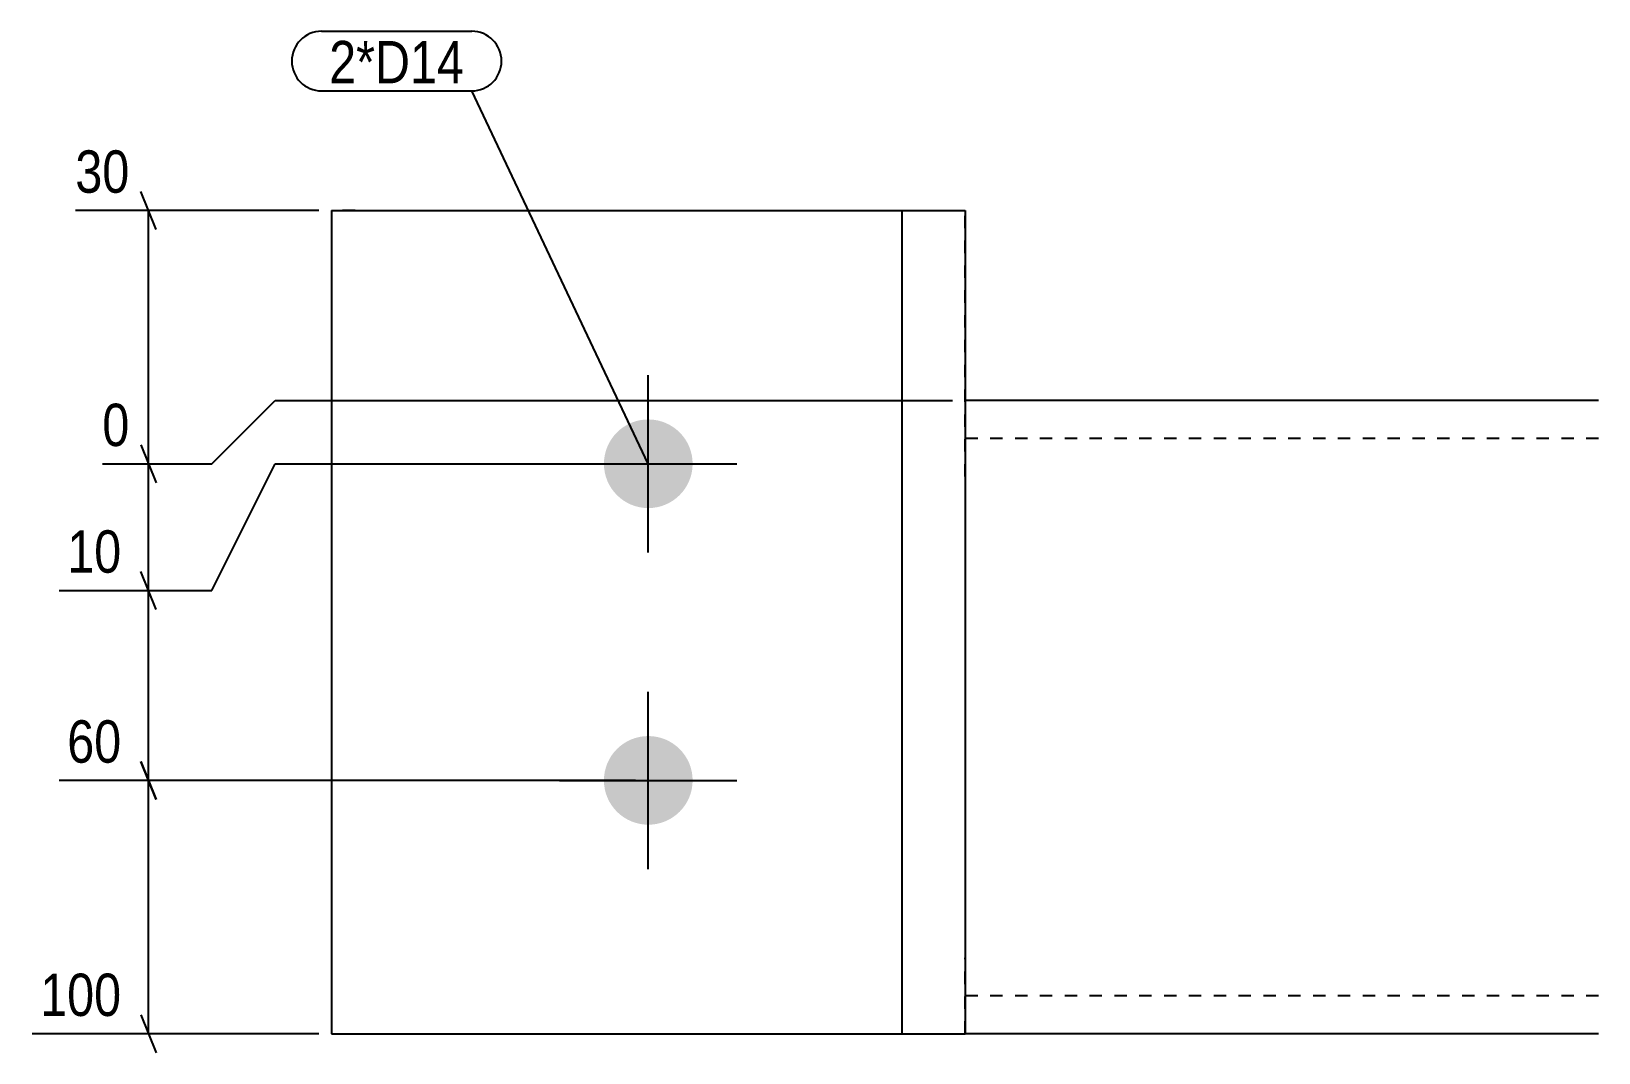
# Model space of a CAD drawing. Header units: millimetres. Extents: x 5 to 23246, y 2 to 763.
# Drawn here: x 7872.3 to 8119.7, y 4.8 to 166.1 of the extents above; entities that cross this region are included whole.
import ezdxf

# ---------------------------------------------------------------- set-up
doc = ezdxf.new("R2010")
doc.units = ezdxf.units.MM
doc.linetypes.add('DXK_LINE_DOT2', pattern=[3.9198, 1.9599, -1.9599])
for name, color, linetype in [('MÅLSÆTNING', 7, 'Continuous'), ('STÅL', 7, 'Continuous'), ('TEKST', 7, 'Continuous')]:
    doc.layers.add(name, color=color, linetype=linetype)
doc.styles.add('Arial Narrow', font='ARIALN.TTF', dxfattribs={"height": 0.2})

msp = doc.modelspace()

# ---------------------------------------------------------------- hatches: boundary and pattern name
at = {"layer": 'STÅL', "linetype": 'Continuous'}
for points in [[(7969.71, 104.8, -1), (7969.71, 90.8, -1)], [(7969.71, 54.8, -1), (7969.71, 40.8, -1)]]:
    msp.add_hatch(color=96, dxfattribs=at).paths.add_polyline_path(points)

# ---------------------------------------------------------------- linework, layer by layer
at = {"layer": 'MÅLSÆTNING', "color": 7, "linetype": 'Continuous'}
for p, q in [((7892.01, 134.8), (7889.61, 140.8)), ((7917.71, 137.8), (7879.28, 137.8)), ((7890.81, 97.8), (7890.81, 137.8)), ((7900.81, 97.8), (7910.81, 107.8)), ((7900.81, 97.8), (7910.81, 107.8)), ((7910.81, 107.8), (8017.71, 107.8)), ((7910.81, 107.8), (8017.71, 107.8)), ((7889.61, 100.8), (7892.01, 94.8)), ((7889.61, 100.8), (7892.01, 94.8)), ((7883.54, 97.8), (7900.81, 97.8)), ((7883.54, 97.8), (7900.81, 97.8)), ((7890.81, 77.8), (7890.81, 97.8)), ((7900.81, 77.8), (7910.81, 97.8)), ((7900.81, 77.8), (7910.81, 97.8)), ((7910.81, 97.8), (7967.71, 97.8)), ((7910.81, 97.8), (7967.71, 97.8)), ((7892.01, 74.8), (7889.61, 80.8)), ((7892.01, 74.8), (7889.61, 80.8)), ((7876.73, 77.8), (7900.81, 77.8)), ((7876.73, 77.8), (7900.81, 77.8)), ((7890.81, 47.8), (7890.81, 77.8)), ((7889.61, 50.8), (7892.01, 44.8)), ((7892.01, 44.8), (7889.61, 50.8)), ((7967.71, 47.8), (7876.73, 47.8)), ((7967.71, 47.8), (7876.73, 47.8)), ((7890.81, 7.8), (7890.81, 47.8)), ((7889.61, 10.8), (7892.01, 4.8)), ((7917.71, 7.8), (7872.46, 7.8))]:
    msp.add_line(p, q, dxfattribs=at)
at = {"layer": 'STÅL', "color": 2, "linetype": 'Continuous'}
for p, q in [((7919.71, 137.8), (8019.71, 137.8)), ((7919.71, 137.8), (7919.71, 7.8)), ((8009.71, 137.8), (8009.71, 7.8)), ((8019.71, 137.8), (8019.71, 95.81)), ((8119.71, 107.8), (8019.71, 107.8)), ((8019.71, 95.81), (8019.71, 95.8)), ((8019.71, 95.8), (8019.71, 19.8)), ((8019.71, 95.8), (8019.71, 19.8)), ((8019.71, 19.8), (8019.71, 19.79)), ((8019.71, 19.79), (8019.71, 7.8)), ((7919.71, 7.8), (8019.71, 7.8)), ((8119.71, 7.8), (8019.71, 7.8))]:
    msp.add_line(p, q, dxfattribs=at)
at = {"layer": 'STÅL', "color": 7, "linetype": 'DXK_LINE_DOT2'}
for p, q in [((7923.42, 137.8), (7919.71, 137.8)), ((8019.71, 95.8), (8019.71, 137.8)), ((8119.71, 101.8), (8019.71, 101.8)), ((8019.71, 95.81), (8019.71, 95.8)), ((8019.71, 19.8), (8019.71, 19.79)), ((8019.71, 7.8), (8019.71, 19.79)), ((8119.71, 13.8), (8019.71, 13.8))]:
    msp.add_line(p, q, dxfattribs=at)
at = {"layer": 'STÅL', "color": 96, "linetype": 'Continuous'}
for p, q in [((7969.71, 83.8), (7969.71, 111.8)), ((7955.71, 97.8), (7983.71, 97.8)), ((7969.71, 33.8), (7969.71, 61.8)), ((7955.71, 47.8), (7983.71, 47.8))]:
    msp.add_line(p, q, dxfattribs=at)

# ---------------------------------------------------------------- wipeouts: each hides what was drawn before it
at = {"color": 0, "linetype": 'Continuous'}
for points in [[(7887.93, 79.2), (7887.93, 89), (7876.6, 89), (7876.6, 79.2)], [(7887.93, 49.2), (7887.93, 59), (7876.6, 59), (7876.6, 49.2)], [(7887.93, 9.2), (7887.93, 19), (7872.33, 19), (7872.33, 9.2)]]:
    msp.add_wipeout(points, dxfattribs=at).dxf.layer = 'MÅLSÆTNING'
at = {"color": 0}
msp.add_wipeout([(7940.65, 157.89), (7940.65, 164.89), (7919.34, 164.89), (7919.34, 157.89)], dxfattribs=at).dxf.layer = 'TEKST'

# ---------------------------------------------------------------- next in the draw order: texts
at = {"layer": 'MÅLSÆTNING', "color": 3, "linetype": 'Continuous', "style": 'Arial Narrow'}
for s, p in [('10', (7878, 80.6)), ('60', (7878, 50.6)), ('100', (7873.73, 10.6))]:
    msp.add_text(s, height=6.681, dxfattribs=at).set_placement(p)

# ---------------------------------------------------------------- next in the draw order: wipeouts: each hides what was drawn before it
at = {"color": 0, "linetype": 'Continuous'}
for points in [[(7889.21, 139.2), (7889.21, 149), (7877.88, 149), (7877.88, 139.2)], [(7889.21, 99.2), (7889.21, 109), (7882.14, 109), (7882.14, 99.2)]]:
    msp.add_wipeout(points, dxfattribs=at).dxf.layer = 'MÅLSÆTNING'
at = {"color": 0}
msp.add_wipeout([(7940.65, 157.89), (7940.65, 164.89), (7919.34, 164.89), (7919.34, 157.89)], dxfattribs=at).dxf.layer = 'TEKST'

# ---------------------------------------------------------------- next in the draw order: linework, layer by layer
at = {"layer": 'TEKST', "color": 7, "linetype": 'Continuous'}
for p, q in [((7918.14, 166.09), (7941.85, 166.09)), ((7918.14, 156.69), (7941.85, 156.69)), ((7969.71, 97.8), (7941.85, 156.69))]:
    msp.add_line(p, q, dxfattribs=at)
for centre, start, end in [((7918.14, 161.39), 90, 270), ((7941.85, 161.39), 270, 90)]:
    msp.add_arc(centre, 4.7, start, end, dxfattribs=at)

# ---------------------------------------------------------------- next in the draw order: texts
at = {"layer": 'MÅLSÆTNING', "color": 3, "linetype": 'Continuous', "style": 'Arial Narrow'}
for s, height, p in [('30', 6.681, (7879.28, 140.6)), ('0', 6.68, (7883.54, 100.6))]:
    msp.add_text(s, height=height, dxfattribs=at).set_placement(p)
at = {"layer": 'TEKST', "color": 3, "style": 'Arial Narrow'}
msp.add_text('2*D14', height=6.681, dxfattribs=at).set_placement((7919.34, 157.89))

doc.saveas('drawing.dxf')
